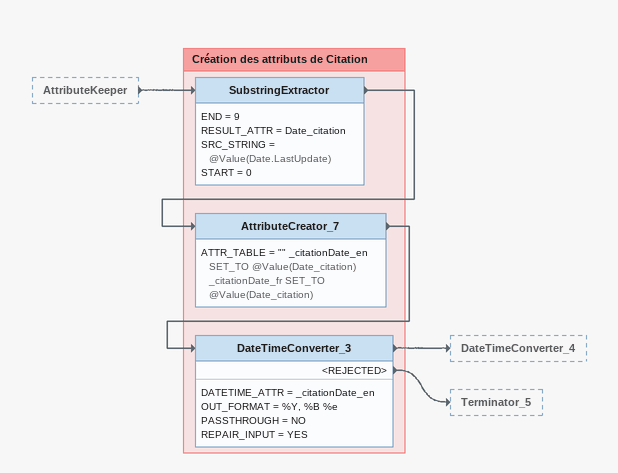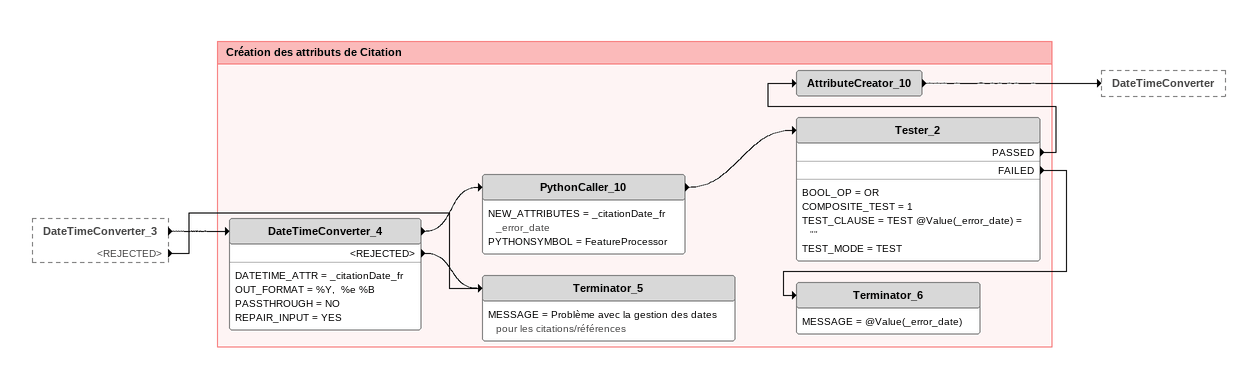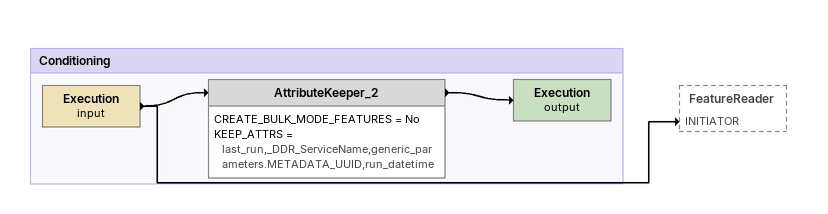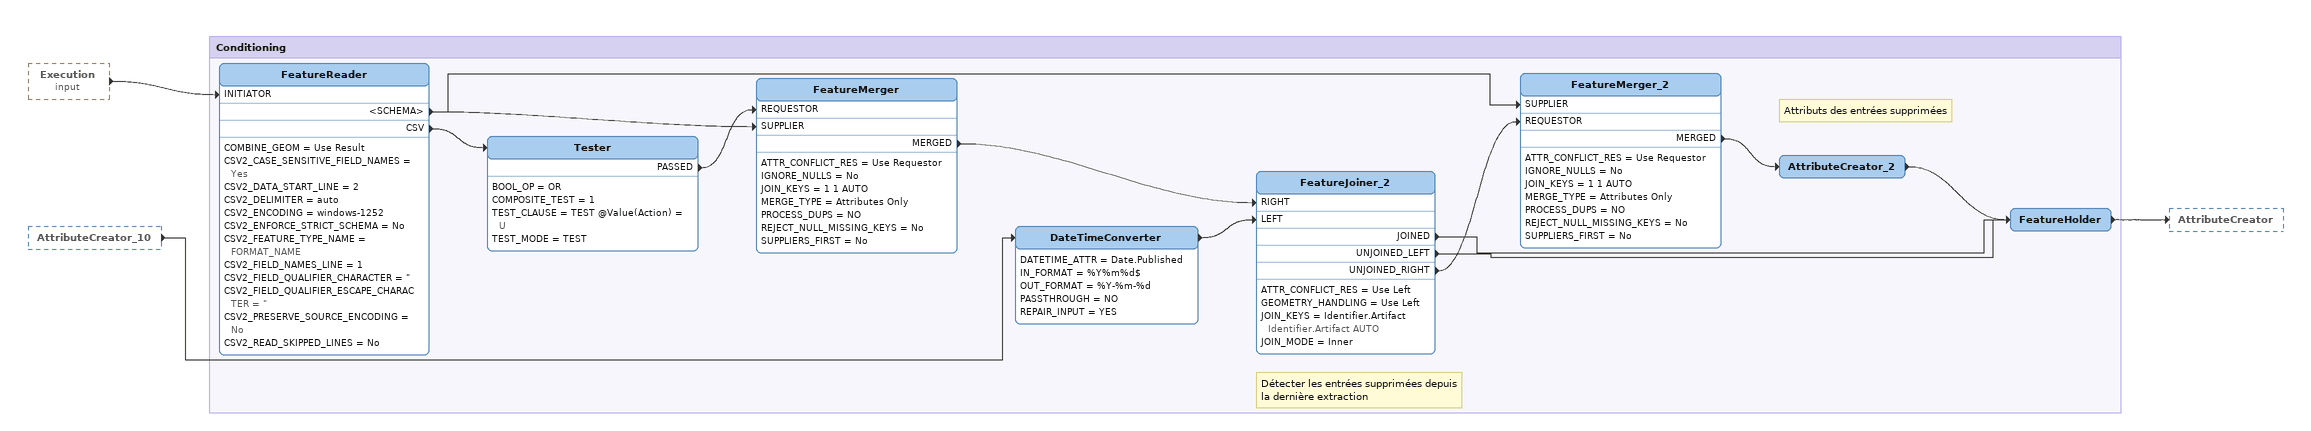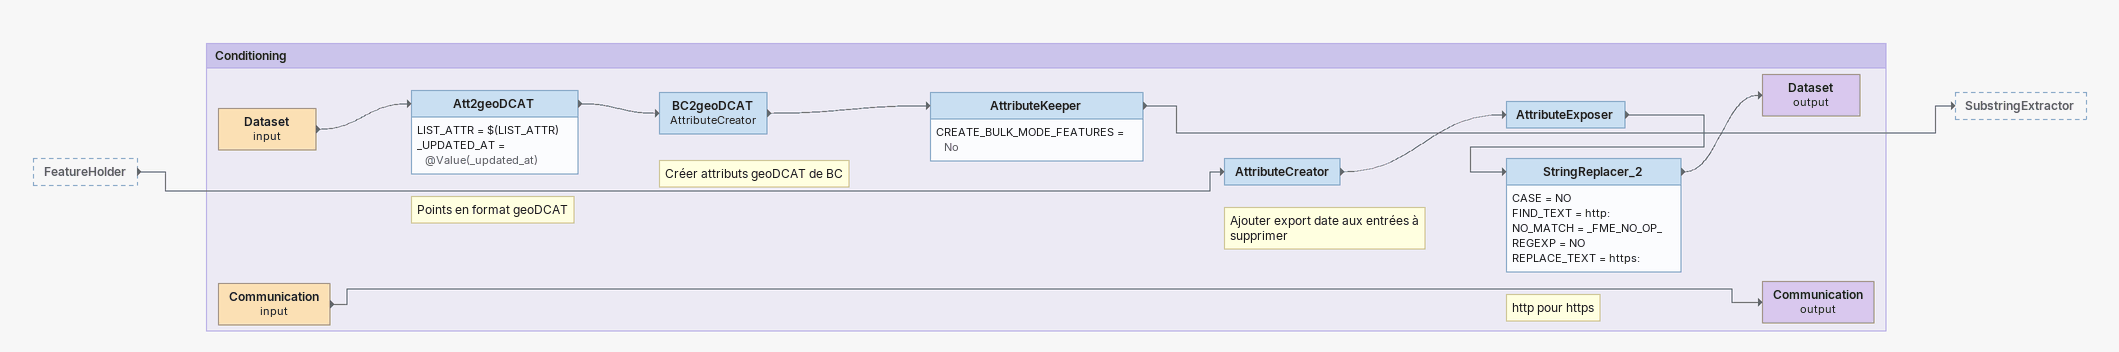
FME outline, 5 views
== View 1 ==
AttributeKeeper [outside]
    -> SubstringExtractor

Bookmark: Création des attributs de Citation
SubstringExtractor
    END = 9
    RESULT_ATTR = Date_citation
    SRC_STRING = @Value(Date.LastUpdate)
    START = 0
    -> AttributeCreator_7
AttributeCreator_7
    ATTR_TABLE = "" _citationDate_en SET_TO @Value(Date_citation)  _citationDate_fr SET_TO @Value(Date_citation)
    -> DateTimeConverter_3
DateTimeConverter_3
    DATETIME_ATTR = _citationDate_en
    OUT_FORMAT = %Y, %B %e
    PASSTHROUGH = NO
    REPAIR_INPUT = YES
    -> DateTimeConverter_4
    <REJECTED> -> Terminator_5

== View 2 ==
DateTimeConverter_3 [outside]
    -> DateTimeConverter_4
    <REJECTED> -> Terminator_5

Bookmark: Création des attributs de Citation
DateTimeConverter_4
    DATETIME_ATTR = _citationDate_fr
    OUT_FORMAT = %Y,  %e %B
    PASSTHROUGH = NO
    REPAIR_INPUT = YES
    -> PythonCaller_10
    <REJECTED> -> Terminator_5
PythonCaller_10
    NEW_ATTRIBUTES = _citationDate_fr _error_date
    PYTHONSYMBOL = FeatureProcessor
    -> Tester_2
Tester_2
    BOOL_OP = OR
    COMPOSITE_TEST = 1
    TEST_CLAUSE = TEST @Value(_error_date) = ""
    TEST_MODE = TEST
    PASSED -> AttributeCreator_10
    FAILED -> Terminator_6
AttributeCreator_10
    -> DateTimeConverter
Terminator_6
    MESSAGE = @Value(_error_date)
Terminator_5
    MESSAGE = Problème avec la gestion des dates pour les citations/références

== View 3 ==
Bookmark: Conditioning
Execution (input)
    -> FeatureReader [INITIATOR]
    -> AttributeKeeper_2
AttributeKeeper_2
    CREATE_BULK_MODE_FEATURES = No
    KEEP_ATTRS = last_run,_DDR_ServiceName,generic_parameters.METADATA_UUID,run_datetime
    -> Execution (output)
Execution (output)

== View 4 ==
Execution (input) [outside]
    -> FeatureReader [INITIATOR]
AttributeCreator_10 [outside]
    -> DateTimeConverter

Bookmark: Conditioning
FeatureReader
    COMBINE_GEOM = Use Result
    CSV2_CASE_SENSITIVE_FIELD_NAMES = Yes
    CSV2_DATA_START_LINE = 2
    CSV2_DELIMITER = auto
    CSV2_ENCODING = windows-1252
    CSV2_ENFORCE_STRICT_SCHEMA = No
    CSV2_FEATURE_TYPE_NAME = FORMAT_NAME
    CSV2_FIELD_NAMES_LINE = 1
    CSV2_FIELD_QUALIFIER_CHARACTER = "
    CSV2_FIELD_QUALIFIER_ESCAPE_CHARACTER = "
    CSV2_PRESERVE_SOURCE_ENCODING = No
    CSV2_READ_SKIPPED_LINES = No
    <SCHEMA> -> FeatureMerger [SUPPLIER]
    <SCHEMA> -> FeatureMerger_2 [SUPPLIER]
    CSV -> Tester
Tester
    BOOL_OP = OR
    COMPOSITE_TEST = 1
    TEST_CLAUSE = TEST @Value(Action) = U
    TEST_MODE = TEST
    PASSED -> FeatureMerger [REQUESTOR]
FeatureMerger
    ATTR_CONFLICT_RES = Use Requestor
    IGNORE_NULLS = No
    JOIN_KEYS = 1 1 AUTO
    MERGE_TYPE = Attributes Only
    PROCESS_DUPS = NO
    REJECT_NULL_MISSING_KEYS = No
    SUPPLIERS_FIRST = No
    MERGED -> FeatureJoiner_2 [RIGHT]
DateTimeConverter
    DATETIME_ATTR = Date.Published
    IN_FORMAT = %Y%m%d$
    OUT_FORMAT = %Y-%m-%d
    PASSTHROUGH = NO
    REPAIR_INPUT = YES
    -> FeatureJoiner_2 [LEFT]
Note: Détecter les entrées supprimées depuis la dernière extraction
FeatureJoiner_2
    ATTR_CONFLICT_RES = Use Left
    GEOMETRY_HANDLING = Use Left
    JOIN_KEYS = Identifier.Artifact Identifier.Artifact AUTO
    JOIN_MODE = Inner
    JOINED -> FeatureHolder
    UNJOINED_LEFT -> FeatureHolder
    UNJOINED_RIGHT -> FeatureMerger_2 [REQUESTOR]
FeatureMerger_2
    ATTR_CONFLICT_RES = Use Requestor
    IGNORE_NULLS = No
    JOIN_KEYS = 1 1 AUTO
    MERGE_TYPE = Attributes Only
    PROCESS_DUPS = NO
    REJECT_NULL_MISSING_KEYS = No
    SUPPLIERS_FIRST = No
    MERGED -> AttributeCreator_2
Note: Attributs des entrées supprimées
AttributeCreator_2
    -> FeatureHolder
FeatureHolder
    -> AttributeCreator

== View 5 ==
FeatureHolder [outside]
    -> AttributeCreator

Bookmark: Conditioning
Dataset (input)
    -> Att2geoDCAT
Note: Points en format geoDCAT
Att2geoDCAT
    LIST_ATTR = $(LIST_ATTR)
    _UPDATED_AT = @Value(_updated_at)
    -> BC2geoDCAT
Note: Créer attributs geoDCAT de BC
BC2geoDCAT: AttributeCreator
    -> AttributeKeeper
AttributeKeeper
    CREATE_BULK_MODE_FEATURES = No
    -> SubstringExtractor
Note: Ajouter export date aux entrées à supprimer
AttributeCreator
    -> AttributeExposer
AttributeExposer
    -> StringReplacer_2
Note: http pour https
StringReplacer_2
    CASE = NO
    FIND_TEXT = http:
    NO_MATCH = _FME_NO_OP_
    REGEXP = NO
    REPLACE_TEXT = https:
    -> Dataset (output)
Dataset (output)
Communication (input)
    -> Communication (output)
Communication (output)
